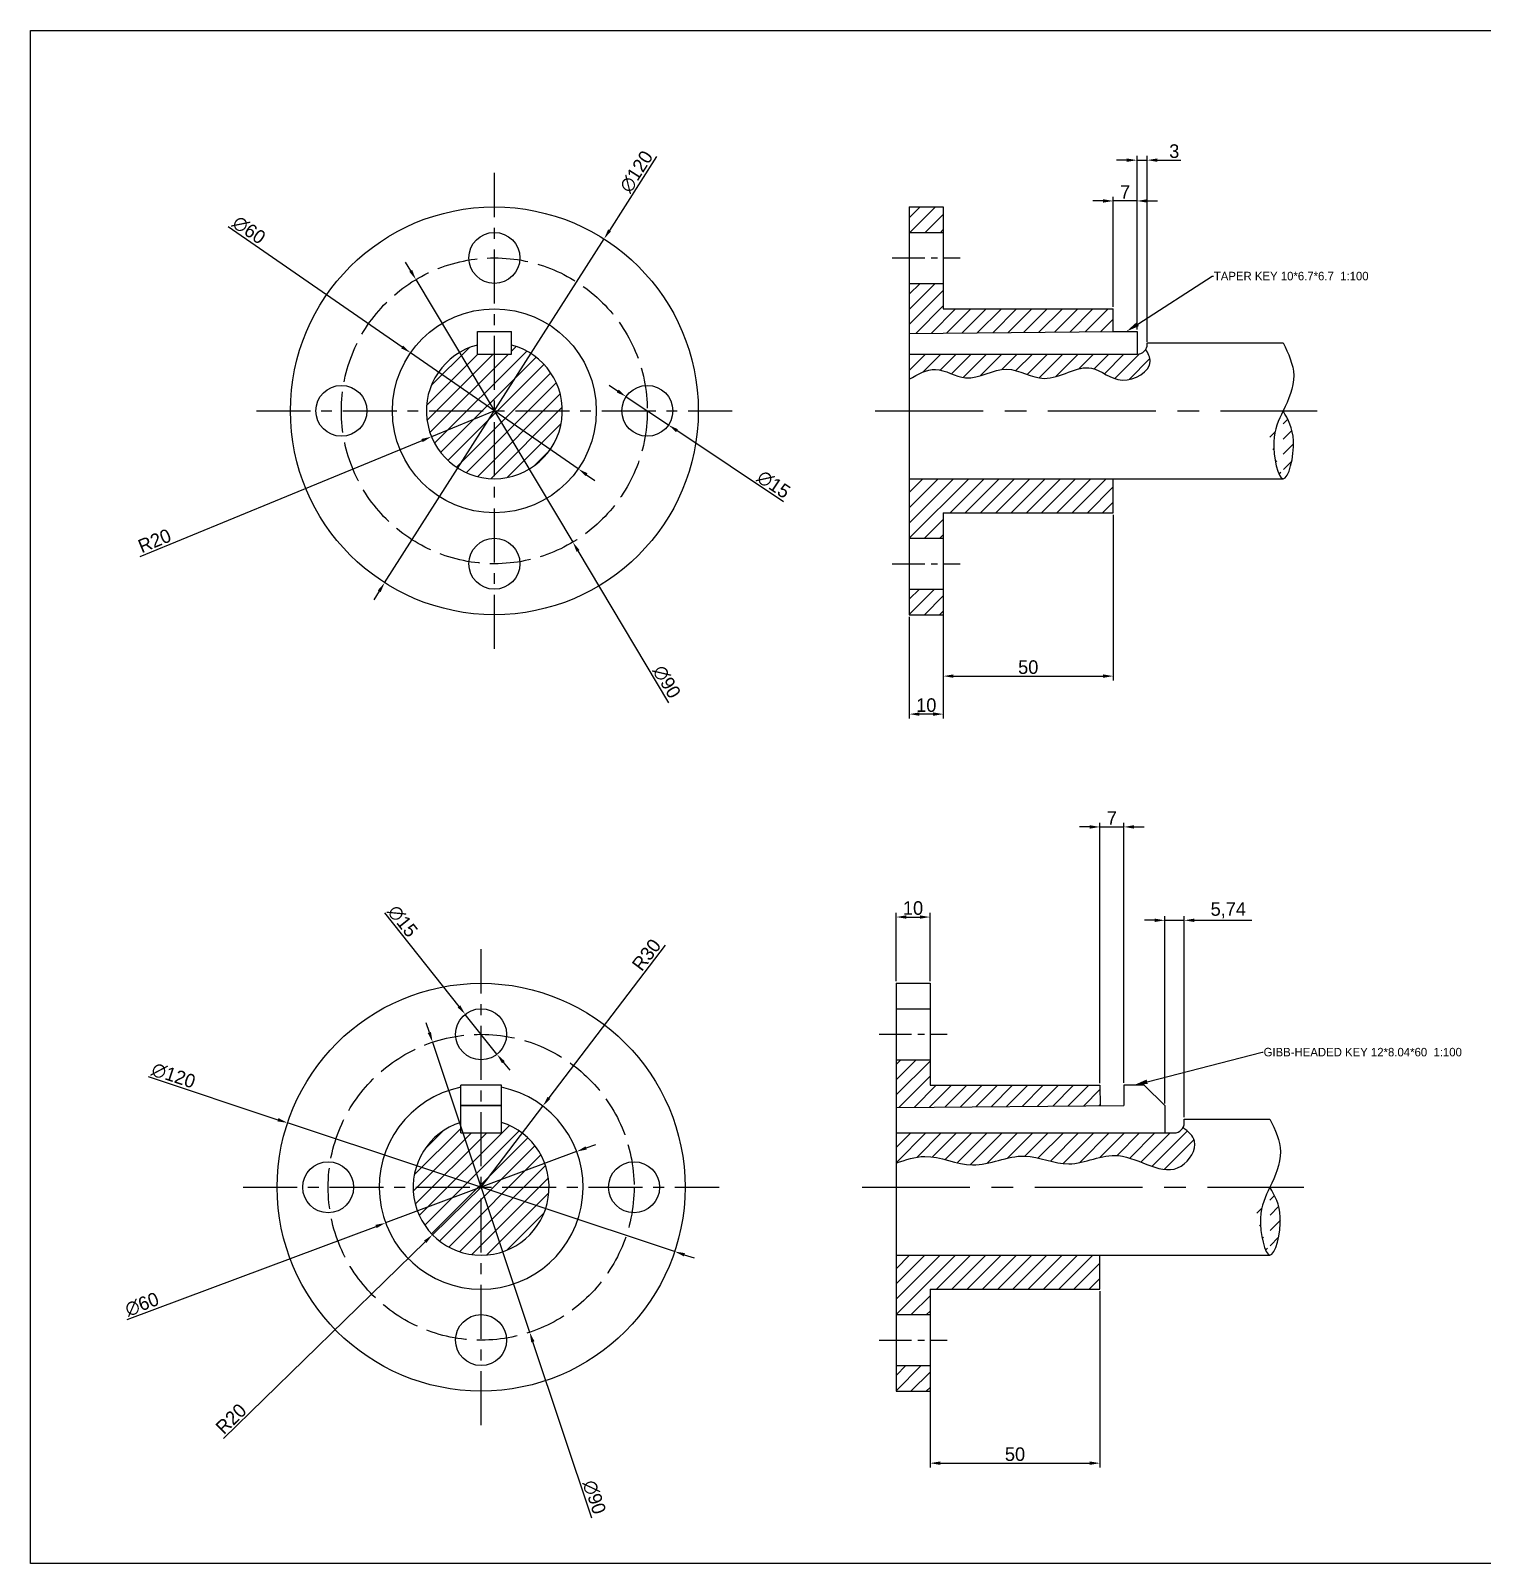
# Model space of a CAD drawing. Header units: millimetres. Extents: x 632 to 3908, y 549 to 1179.
# Drawn here: x 3002.4 to 3429.5, y 657.9 to 1108.9 of the extents above; entities that cross this region are included whole.
import ezdxf
from ezdxf import colors
from ezdxf.entities.mleader import LeaderData, LeaderLine
from ezdxf.math import Vec2, Vec3

# ---------------------------------------------------------------- set-up
doc = ezdxf.new("R2010")
doc.units = ezdxf.units.MM
doc.linetypes.add('ACAD_ISO02W100', pattern=[15, 12, -3])
doc.linetypes.add('CENTER', pattern=[50.800000000000004, 31.75, -6.35, 6.35, -6.35])
doc.dimstyles.new('ISO-25', dxfattribs={"dimtxt": 4, "dimasz": 3, "dimexe": 1.25, "dimexo": 0.625, "dimtad": 1, "dimtxsty": 'Standard', "dimcen": 2.5, "dimclrd": 3, "dimclre": 3, "dimclrt": 3, "dimadec": 0, "dimazin": 0, "dimtfac": 1, "dimtmove": 0, "dimatfit": 3, "dimfxl": 1, "dimarcsym": 0})
pattern_1 = [(45, (1112.37875370574, 948.3296038829812), (-2.245064030267288, 2.245064030267288), [])]

# ---------------------------------------------------------------- blocks, each defined once
blk = doc.blocks.new('*D36')
at = {"color": 3, "lineweight": -2, "transparency": 16777216}
for p, q in [((3324.85662567395, 1070.769645978444), (3321.85662567395, 1070.769645978444)), ((3327.85662567395, 1020.962285291853), (3327.85662567395, 1072.019645978444)), ((3327.85662567395, 1070.769645978444), (3330.85662567395, 1070.769645978444)), ((3330.85662567395, 1017.302285291853), (3330.85662567395, 1072.019645978444)), ((3333.85662567395, 1070.769645978444), (3340.773292340617, 1070.769645978444))]:
    blk.add_line(p, q, dxfattribs=at)
at = {"color": 3, "transparency": 16777216}
for points in [[(3324.85662567395, 1071.269645978444), (3324.85662567395, 1070.269645978444), (3327.85662567395, 1070.769645978444)], [(3333.85662567395, 1071.269645978444), (3333.85662567395, 1070.269645978444), (3330.85662567395, 1070.769645978444)]]:
    blk.add_solid(points, dxfattribs=at)
at = {"layer": 'Defpoints', "color": 0, "transparency": 16777216}
for p in [(3330.85662567395, 1070.769645978444), (3327.85662567395, 1020.337285291853), (3330.85662567395, 1016.677285291853)]:
    blk.add_point(p, dxfattribs=at)
at = {"color": 3, "transparency": 16777216, "insert": (3338.814959007284, 1073.394645978444), "char_height": 4, "attachment_point": 5}
blk.add_mtext('3', dxfattribs=at)
blk = doc.blocks.new('*D7')
at = {"color": 3, "lineweight": -2, "transparency": 16777216}
for p, q in [((3106.430172210792, 849.3400248445236), (3128.348242736974, 821.7745853030001)), ((3139.55085446828, 807.6855296072622), (3130.215344692191, 819.4264093537105)), ((3141.417956423498, 805.3373536579725), (3143.285058378715, 802.989177708683))]:
    blk.add_line(p, q, dxfattribs=at)
at = {"color": 3, "transparency": 16777216}
for points in [[(3128.739605395189, 822.0857689622032), (3127.956880078759, 821.4634016437972), (3130.215344692191, 819.4264093537105)], [(3141.809319081713, 805.6485373171756), (3141.026593765283, 805.0261699987695), (3139.55085446828, 807.6855296072622)]]:
    blk.add_solid(points, dxfattribs=at)
at = {"layer": 'Defpoints', "color": 0, "transparency": 16777216}
for p in [(3130.215344692191, 819.4264093537105), (3139.55085446828, 807.6855296072622)]:
    blk.add_point(p, dxfattribs=at)
at = {"color": 3, "transparency": 16777216, "insert": (3111.778186559652, 846.831817589231), "char_height": 4, "attachment_point": 5, "rotation": 308.48921544445074}
blk.add_mtext('∅15', dxfattribs=at)
blk = doc.blocks.new('*D39')
at = {"color": 3, "lineweight": -2, "transparency": 16777216}
for p, q in [((3336.019941032167, 793.2009694804863), (3336.019941032167, 848.3465766310135)), ((3341.762809866841, 789.1809694804862), (3341.762809866841, 848.3465766310135)), ((3333.019941032167, 847.0965766310135), (3330.019941032167, 847.0965766310135)), ((3336.019941032167, 847.0965766310135), (3341.762809866841, 847.0965766310135)), ((3344.762809866841, 847.0965766310135), (3361.679476533507, 847.0965766310135))]:
    blk.add_line(p, q, dxfattribs=at)
at = {"color": 3, "transparency": 16777216}
for points in [[(3333.019941032167, 847.5965766310135), (3333.019941032167, 846.5965766310135), (3336.019941032167, 847.0965766310135)], [(3344.762809866841, 847.5965766310135), (3344.762809866841, 846.5965766310135), (3341.762809866841, 847.0965766310135)]]:
    blk.add_solid(points, dxfattribs=at)
at = {"layer": 'Defpoints', "color": 0, "transparency": 16777216}
for p in [(3341.762809866841, 847.0965766310135), (3336.019941032167, 792.5759694804863), (3341.762809866841, 788.5559694804862)]:
    blk.add_point(p, dxfattribs=at)
at = {"color": 3, "transparency": 16777216, "insert": (3354.721143200174, 850.0549099643468), "char_height": 4, "attachment_point": 5}
blk.add_mtext('5,74', dxfattribs=at)
blk = doc.blocks.new('*D148')
at = {"color": 3, "lineweight": -2, "transparency": 16777216}
for p, q in [((3266.95984383192, 737.9309694804863), (3266.95984383192, 686.108376971214)), ((3316.95984383192, 737.9309694804863), (3316.95984383192, 686.108376971214)), ((3269.95984383192, 687.358376971214), (3313.95984383192, 687.358376971214))]:
    blk.add_line(p, q, dxfattribs=at)
at = {"color": 3, "transparency": 16777216}
for points in [[(3269.95984383192, 687.858376971214), (3269.95984383192, 686.858376971214), (3266.95984383192, 687.358376971214)], [(3313.95984383192, 687.858376971214), (3313.95984383192, 686.858376971214), (3316.95984383192, 687.358376971214)]]:
    blk.add_solid(points, dxfattribs=at)
at = {"layer": 'Defpoints', "color": 0, "transparency": 16777216}
for p in [(3266.95984383192, 738.5559694804863), (3316.95984383192, 738.5559694804863), (3316.95984383192, 687.358376971214)]:
    blk.add_point(p, dxfattribs=at)
at = {"color": 3, "transparency": 16777216, "insert": (3291.95984383192, 689.983376971214), "char_height": 4, "attachment_point": 5}
blk.add_mtext('50', dxfattribs=at)
blk = doc.blocks.new('*D149')
at = {"color": 3, "lineweight": -2, "transparency": 16777216}
for p, q in [((3256.95984383192, 829.1809694804863), (3256.95984383192, 849.3082370220645)), ((3259.95984383192, 848.0582370220645), (3263.95984383192, 848.0582370220645)), ((3266.95984383192, 829.1809694804863), (3266.95984383192, 849.3082370220645))]:
    blk.add_line(p, q, dxfattribs=at)
at = {"color": 3, "transparency": 16777216}
for points in [[(3259.95984383192, 848.5582370220645), (3259.95984383192, 847.5582370220645), (3256.95984383192, 848.0582370220645)], [(3263.95984383192, 848.5582370220645), (3263.95984383192, 847.5582370220645), (3266.95984383192, 848.0582370220645)]]:
    blk.add_solid(points, dxfattribs=at)
at = {"layer": 'Defpoints', "color": 0, "transparency": 16777216}
for p in [(3266.95984383192, 848.0582370220645), (3256.95984383192, 828.5559694804863), (3266.95984383192, 828.5559694804863)]:
    blk.add_point(p, dxfattribs=at)
at = {"color": 3, "transparency": 16777216, "insert": (3261.95984383192, 850.6832370220645), "char_height": 4, "attachment_point": 5}
blk.add_mtext('10', dxfattribs=at)
blk = doc.blocks.new('*D150')
at = {"color": 3, "lineweight": -2, "transparency": 16777216}
for p, q in [((3316.95984383192, 799.1809694804863), (3316.95984383192, 875.8229561988846)), ((3323.95984383192, 799.2288390295415), (3323.95984383192, 875.8229561988846)), ((3313.95984383192, 874.5729561988846), (3310.95984383192, 874.5729561988846)), ((3316.95984383192, 874.5729561988846), (3323.95984383192, 874.5729561988846)), ((3326.95984383192, 874.5729561988846), (3329.95984383192, 874.5729561988846))]:
    blk.add_line(p, q, dxfattribs=at)
at = {"color": 3, "transparency": 16777216}
for points in [[(3313.95984383192, 875.0729561988846), (3313.95984383192, 874.0729561988846), (3316.95984383192, 874.5729561988846)], [(3326.95984383192, 875.0729561988846), (3326.95984383192, 874.0729561988846), (3323.95984383192, 874.5729561988846)]]:
    blk.add_solid(points, dxfattribs=at)
at = {"layer": 'Defpoints', "color": 0, "transparency": 16777216}
for p in [(3323.95984383192, 874.5729561988846), (3316.95984383192, 798.5559694804863), (3323.95984383192, 798.6038390295415)]:
    blk.add_point(p, dxfattribs=at)
at = {"color": 3, "transparency": 16777216, "insert": (3320.45984383192, 877.1979561988846), "char_height": 4, "attachment_point": 5}
blk.add_mtext('7', dxfattribs=at)
blk = doc.blocks.new('*D159')
at = {"color": 3, "lineweight": -2, "transparency": 16777216}
for p, q in [((3270.85662567395, 966.3822852918529), (3270.85662567395, 917.697809224217)), ((3320.85662567395, 966.3822852918529), (3320.85662567395, 917.697809224217)), ((3273.85662567395, 918.947809224217), (3317.85662567395, 918.947809224217))]:
    blk.add_line(p, q, dxfattribs=at)
at = {"color": 3, "transparency": 16777216}
for points in [[(3273.85662567395, 919.447809224217), (3273.85662567395, 918.447809224217), (3270.85662567395, 918.947809224217)], [(3317.85662567395, 919.447809224217), (3317.85662567395, 918.447809224217), (3320.85662567395, 918.947809224217)]]:
    blk.add_solid(points, dxfattribs=at)
at = {"layer": 'Defpoints', "color": 0, "transparency": 16777216}
for p in [(3270.85662567395, 967.0072852918529), (3320.85662567395, 967.0072852918529), (3320.85662567395, 918.947809224217)]:
    blk.add_point(p, dxfattribs=at)
at = {"color": 3, "transparency": 16777216, "insert": (3295.85662567395, 921.572809224217), "char_height": 4, "attachment_point": 5}
blk.add_mtext('50', dxfattribs=at)
blk = doc.blocks.new('*D160')
at = {"color": 3, "lineweight": -2, "transparency": 16777216}
for p, q in [((3320.85662567395, 1027.632285291853), (3320.85662567395, 1060.016486998838)), ((3327.85662567395, 1020.962285291853), (3327.85662567395, 1060.016486998838)), ((3317.85662567395, 1058.766486998838), (3314.85662567395, 1058.766486998838)), ((3327.85662567395, 1058.766486998838), (3320.85662567395, 1058.766486998838)), ((3330.85662567395, 1058.766486998838), (3333.85662567395, 1058.766486998838))]:
    blk.add_line(p, q, dxfattribs=at)
at = {"color": 3, "transparency": 16777216}
for points in [[(3317.85662567395, 1059.266486998838), (3317.85662567395, 1058.266486998838), (3320.85662567395, 1058.766486998838)], [(3330.85662567395, 1059.266486998838), (3330.85662567395, 1058.266486998838), (3327.85662567395, 1058.766486998838)]]:
    blk.add_solid(points, dxfattribs=at)
at = {"layer": 'Defpoints', "color": 0, "transparency": 16777216}
for p in [(3320.85662567395, 1058.766486998838), (3320.85662567395, 1027.007285291853), (3327.85662567395, 1020.337285291853)]:
    blk.add_point(p, dxfattribs=at)
at = {"color": 3, "transparency": 16777216, "insert": (3324.35662567395, 1061.391486998838), "char_height": 4, "attachment_point": 5}
blk.add_mtext('7', dxfattribs=at)
blk = doc.blocks.new('*D161')
at = {"color": 3, "lineweight": -2, "transparency": 16777216}
for p, q in [((3260.85662567395, 936.3822852918529), (3260.85662567395, 906.516704588279)), ((3270.85662567395, 936.3822852918529), (3270.85662567395, 906.516704588279)), ((3267.85662567395, 907.766704588279), (3263.85662567395, 907.766704588279))]:
    blk.add_line(p, q, dxfattribs=at)
at = {"color": 3, "transparency": 16777216}
for points in [[(3263.85662567395, 908.266704588279), (3263.85662567395, 907.266704588279), (3260.85662567395, 907.766704588279)], [(3267.85662567395, 908.266704588279), (3267.85662567395, 907.266704588279), (3270.85662567395, 907.766704588279)]]:
    blk.add_solid(points, dxfattribs=at)
at = {"layer": 'Defpoints', "color": 0, "transparency": 16777216}
for p in [(3260.85662567395, 937.0072852918529), (3270.85662567395, 937.0072852918529), (3260.85662567395, 907.766704588279)]:
    blk.add_point(p, dxfattribs=at)
at = {"color": 3, "transparency": 16777216, "insert": (3265.85662567395, 910.391704588279), "char_height": 4, "attachment_point": 5}
blk.add_mtext('10', dxfattribs=at)
blk = doc.blocks.new('*D162')
at = {"color": 3, "lineweight": -2, "transparency": 16777216}
for p, q in [((3189.035479206756, 839.8229317581486), (3154.84839072212, 794.8311887872737)), ((3134.883099580236, 768.5559694804863), (3153.033364254676, 792.4425324866568))]:
    blk.add_line(p, q, dxfattribs=at)
at = {"color": 3, "transparency": 16777216}
blk.add_solid([(3154.450281338683, 795.1336931985143), (3155.246500105556, 794.528684376033), (3153.033364254676, 792.4425324866568)], dxfattribs=at)
at = {"layer": 'Defpoints', "color": 0, "transparency": 16777216}
for p in [(3153.033364254676, 792.4425324866568), (3134.883099580236, 768.5559694804863)]:
    blk.add_point(p, dxfattribs=at)
at = {"color": 3, "transparency": 16777216, "insert": (3183.542230317258, 836.9323493535055), "char_height": 4, "attachment_point": 5, "rotation": 52.7705232632035}
blk.add_mtext('R30', dxfattribs=at)
blk = doc.blocks.new('*D163')
at = {"color": 3, "lineweight": -2, "transparency": 16777216}
for p, q in [((3134.883099580235, 768.5559694804863), (3120.572290146577, 754.5845438784395)), ((3059.126443469827, 694.5958982760553), (3118.425668731528, 752.4888300381326))]:
    blk.add_line(p, q, dxfattribs=at)
at = {"color": 3, "transparency": 16777216}
blk.add_solid([(3118.076383091477, 752.846600273974), (3118.774954371579, 752.131059802291), (3120.572290146577, 754.5845438784395)], dxfattribs=at)
at = {"layer": 'Defpoints', "color": 0, "transparency": 16777216}
for p in [(3134.883099580235, 768.5559694804863), (3120.572290146577, 754.5845438784395)]:
    blk.add_point(p, dxfattribs=at)
at = {"color": 3, "transparency": 16777216, "insert": (3061.317609012775, 700.403655464798), "char_height": 4, "attachment_point": 5, "rotation": 44.3124896994066}
blk.add_mtext('R20', dxfattribs=at)
blk = doc.blocks.new('*D164')
at = {"color": 3, "lineweight": -2, "transparency": 16777216}
for p, q in [((3119.651990180355, 814.0753423501651), (3118.700045842862, 816.92030315452)), ((3120.603934517847, 811.2303815458101), (3149.162264642622, 725.881557415162)), ((3167.462438155016, 671.1900441563173), (3150.114208980115, 723.036596610807))]:
    blk.add_line(p, q, dxfattribs=at)
at = {"color": 3, "transparency": 16777216}
for points in [[(3120.126150314414, 814.2339997397471), (3119.177830046296, 813.9166849605831), (3120.603934517847, 811.2303815458101)], [(3150.588369114174, 723.195254000389), (3149.640048846056, 722.8779392212248), (3149.162264642622, 725.881557415162)]]:
    blk.add_solid(points, dxfattribs=at)
at = {"layer": 'Defpoints', "color": 0, "transparency": 16777216}
for p in [(3120.603934517847, 811.2303815458101), (3149.162264642622, 725.881557415162)]:
    blk.add_point(p, dxfattribs=at)
at = {"color": 3, "transparency": 16777216, "insert": (3168.166883226028, 677.3572969597885), "char_height": 4, "attachment_point": 5, "rotation": 288.50061159753295}
blk.add_mtext('∅90', dxfattribs=at)
blk = doc.blocks.new('*D165')
at = {"color": 3, "lineweight": -2, "transparency": 16777216}
for p, q in [((3036.937264178089, 801.099029036447), (3075.096751137329, 788.4203229777282)), ((3191.822479049668, 749.6375375783509), (3077.943720110801, 787.4744013826214)), ((3194.66944802314, 748.6916159832441), (3197.516416996612, 747.7456943881374))]:
    blk.add_line(p, q, dxfattribs=at)
at = {"color": 3, "transparency": 16777216}
for points in [[(3075.254404736514, 788.8948178066404), (3074.939097538145, 787.9458281488163), (3077.943720110801, 787.4744013826214)], [(3194.827101622325, 749.1661108121563), (3194.511794423956, 748.2171211543322), (3191.822479049668, 749.6375375783509)]]:
    blk.add_solid(points, dxfattribs=at)
at = {"layer": 'Defpoints', "color": 0, "transparency": 16777216}
for p in [(3077.943720110801, 787.4744013826214), (3191.822479049668, 749.6375375783509)]:
    blk.add_point(p, dxfattribs=at)
at = {"color": 3, "transparency": 16777216, "insert": (3044.368331942832, 801.3961142995845), "char_height": 4, "attachment_point": 5, "rotation": 341.6206399303256}
blk.add_mtext('∅120', dxfattribs=at)
blk = doc.blocks.new('*D166')
at = {"color": 3, "lineweight": -2, "transparency": 16777216}
for p, q in [((3114.164671818196, 1038.215190554652), (3112.626221217942, 1040.790684633576)), ((3115.703122418451, 1035.639696475726), (3161.856640426081, 958.3748741079796)), ((3190.101236977754, 911.0910736606774), (3163.395091026335, 955.7993800290548))]:
    blk.add_line(p, q, dxfattribs=at)
at = {"color": 3, "transparency": 16777216}
for points in [[(3114.593920831351, 1038.471598988027), (3113.735422805043, 1037.958782121276), (3115.703122418451, 1035.639696475726)], [(3163.824340039489, 956.0557884624303), (3162.965842013181, 955.542971595679), (3161.856640426081, 958.3748741079796)]]:
    blk.add_solid(points, dxfattribs=at)
at = {"layer": 'Defpoints', "color": 0, "transparency": 16777216}
for p in [(3115.703122418451, 1035.639696475726), (3161.856640426081, 958.3748741079796)]:
    blk.add_point(p, dxfattribs=at)
at = {"color": 3, "transparency": 16777216, "insert": (3189.470199421336, 917.266269333884), "char_height": 4, "attachment_point": 5, "rotation": 300.8516426487151}
blk.add_mtext('∅90', dxfattribs=at)
blk = doc.blocks.new('*D167')
at = {"color": 3, "lineweight": -2, "transparency": 16777216}
for p, q in [((3175.048733058276, 1002.839698878524), (3172.554119239992, 1004.50610276043)), ((3177.543346876559, 1001.173294996618), (3190.016415967973, 992.8412755870877)), ((3223.876564982217, 970.2226709174131), (3192.511029786257, 991.1748717051817))]:
    blk.add_line(p, q, dxfattribs=at)
at = {"color": 3, "transparency": 16777216}
for points in [[(3175.326467038593, 1003.255467848238), (3174.770999077958, 1002.42392990881), (3177.543346876559, 1001.173294996618)], [(3192.788763766574, 991.5906406748957), (3192.233295805939, 990.7591027354681), (3190.016415967973, 992.8412755870877)]]:
    blk.add_solid(points, dxfattribs=at)
at = {"layer": 'Defpoints', "color": 0, "transparency": 16777216}
for p in [(3177.543346876559, 1001.173294996618), (3190.016415967973, 992.8412755870877)]:
    blk.add_point(p, dxfattribs=at)
at = {"color": 3, "transparency": 16777216, "insert": (3220.934446782747, 975.3448093001057), "char_height": 4, "attachment_point": 5, "rotation": 326.25704720308175}
blk.add_mtext('∅15', dxfattribs=at)
blk = doc.blocks.new('*D168')
at = {"color": 3, "lineweight": -2, "transparency": 16777216}
for p, q in [((3186.526321091324, 1071.829973005541), (3172.669698439994, 1050.115479598428)), ((3106.503865214905, 946.4280526189241), (3171.055897629626, 1047.586517964781)), ((3104.890064404537, 943.8990909852773), (3103.276263594169, 941.370129351631))]:
    blk.add_line(p, q, dxfattribs=at)
at = {"color": 3, "transparency": 16777216}
for points in [[(3172.248204834386, 1050.384446400155), (3173.091192045602, 1049.846512796699), (3171.055897629626, 1047.586517964781)], [(3104.468570798929, 944.1680577870052), (3105.311558010145, 943.6301241835492), (3106.503865214905, 946.4280526189241)]]:
    blk.add_solid(points, dxfattribs=at)
at = {"layer": 'Defpoints', "color": 0, "transparency": 16777216}
for p in [(3171.055897629626, 1047.586517964781), (3106.503865214905, 946.4280526189241)]:
    blk.add_point(p, dxfattribs=at)
at = {"color": 3, "transparency": 16777216, "insert": (3180.570358337835, 1067.376262703239), "char_height": 4, "attachment_point": 5, "rotation": 57.45691923385623}
blk.add_mtext('∅120', dxfattribs=at)
blk = doc.blocks.new('*D169')
at = {"color": 3, "lineweight": -2, "transparency": 16777216}
for p, q in [((3060.454032896829, 1051.247178220789), (3111.649858266581, 1015.794564061594)), ((3163.443538836525, 979.9279409557246), (3114.116224008007, 1014.086629627981)), ((3165.909904577951, 978.2200065221118), (3168.376270319377, 976.5120720884988))]:
    blk.add_line(p, q, dxfattribs=at)
at = {"color": 3, "transparency": 16777216}
for points in [[(3111.934514005517, 1016.205625018498), (3111.365202527645, 1015.383503104689), (3114.116224008007, 1014.086629627981)], [(3166.194560316887, 978.6310674790161), (3165.625248839016, 977.8089455652071), (3163.443538836525, 979.9279409557246)]]:
    blk.add_solid(points, dxfattribs=at)
at = {"layer": 'Defpoints', "color": 0, "transparency": 16777216}
for p in [(3114.116224008007, 1014.086629627981), (3163.443538836525, 979.9279409557246)]:
    blk.add_point(p, dxfattribs=at)
at = {"color": 3, "transparency": 16777216, "insert": (3066.572911291413, 1050.202871181512), "char_height": 4, "attachment_point": 5, "rotation": 325.29777304328525}
blk.add_mtext('∅60', dxfattribs=at)
blk = doc.blocks.new('*D170')
at = {"color": 3, "lineweight": -2, "transparency": 16777216}
for p, q in [((3165.796134936562, 780.1051791962425), (3168.606410878047, 781.1551073522203)), ((3162.985858995078, 779.0552510402647), (3106.780340165394, 758.0566879207083)), ((3030.755201608852, 729.6534509451706), (3103.97006422391, 757.0067597647303))]:
    blk.add_line(p, q, dxfattribs=at)
at = {"color": 3, "transparency": 16777216}
for points in [[(3165.621146910566, 780.5735585198231), (3165.971122962559, 779.6367998726616), (3162.985858995078, 779.0552510402647)], [(3103.795076197913, 757.4751390883109), (3104.145052249906, 756.5383804411495), (3106.780340165394, 758.0566879207083)]]:
    blk.add_solid(points, dxfattribs=at)
at = {"layer": 'Defpoints', "color": 0, "transparency": 16777216}
for p in [(3162.985858995078, 779.0552510402647), (3106.780340165394, 758.0566879207083)]:
    blk.add_point(p, dxfattribs=at)
at = {"color": 3, "transparency": 16777216, "insert": (3035.105781862653, 734.0810576864275), "char_height": 4, "attachment_point": 5, "rotation": 20.485850355034138}
blk.add_mtext('∅60', dxfattribs=at)
blk = doc.blocks.new('*D171')
at = {"color": 3, "lineweight": -2, "transparency": 16777216}
for p, q in [((3138.779881422266, 997.0072852918531), (3120.281306126137, 989.4044758102622)), ((3034.606163755501, 954.1924784361503), (3117.506519831717, 988.2640543880233))]:
    blk.add_line(p, q, dxfattribs=at)
at = {"color": 3, "transparency": 16777216}
blk.add_solid([(3117.316449594678, 988.7265187704265), (3117.696590068757, 987.80159000562), (3120.281306126137, 989.4044758102622)], dxfattribs=at)
at = {"layer": 'Defpoints', "color": 0, "transparency": 16777216}
for p in [(3138.779881422266, 997.0072852918531), (3120.281306126137, 989.4044758102622)]:
    blk.add_point(p, dxfattribs=at)
at = {"color": 3, "transparency": 16777216, "insert": (3038.811019313079, 958.758706610465), "char_height": 4, "attachment_point": 5, "rotation": 22.342384215209012}
blk.add_mtext('R20', dxfattribs=at)

msp = doc.modelspace()

# ---------------------------------------------------------------- hatches: boundary and pattern name
h = msp.add_hatch()
h.set_pattern_fill('ANSI31', color=3)
h.set_pattern_definition(pattern_1)
h.paths.add_polyline_path([(3270.85662567395, 1057.007285291853), (3260.85662567395, 1057.007285291853), (3260.85662567395, 1049.507285291853), (3270.85662567395, 1049.507285291853)])
h.paths.add_polyline_path([(3320.85662567395, 1027.007285291853), (3270.85662567395, 1027.007285291853), (3270.85662567395, 1034.507285291853), (3260.85662567395, 1034.507285291853), (3260.85662567395, 1019.737285291853), (3320.856963526655, 1020.330285629706)])
edge = h.paths.add_edge_path()
edge.add_spline(control_points=[(3260.85662567395, 1006.302537268119), (3263.412189784682, 1007.803770528498), (3268.814721392014, 1010.97741821948), (3278.410644695116, 1004.178355192502), (3289.271250098844, 1012.046053943842), (3301.326822073744, 1003.331326193331), (3313.592198392043, 1013.126567113234), (3322.657872132991, 1003.33226164503), (3333.504825062035, 1009.576296233352), (3331.111336944766, 1013.937611429005), (3330.442497646711, 1015.156342774697)], knot_values=[0, 0, 0, 0, 8.241665195110775, 17.42310299579745, 29.80483651895978, 41.14239034417086, 55.44147457079379, 65.13220155413876, 75.02567378794772, 78.86247983824187, 78.86247983824187, 78.86247983824187, 78.86247983824187], degree=3, periodic=0)
edge.add_arc((3327.85662567395, 1016.677285291853), 3, 270, 329.53706662371485, ccw=False)
edge.add_line((3327.85662567395, 1013.677285291853), (3320.85662567395, 1013.677285291853))
edge.add_line((3320.85662567395, 1013.677285291853), (3260.85662567395, 1013.677285291853))
edge.add_line((3260.85662567395, 1013.677285291853), (3260.85662567395, 1006.302537268119))
h.paths.add_polyline_path([(3320.85662567395, 977.0072852918529), (3260.85662567395, 977.0072852918529), (3260.85662567395, 959.5072852918529), (3270.85662567395, 959.5072852918529), (3270.85662567395, 967.0072852918529), (3320.85662567395, 967.0072852918529)])
h.paths.add_polyline_path([(3270.85662567395, 944.5072852918529), (3260.85662567395, 944.5072852918529), (3260.85662567395, 937.0072852918529), (3270.85662567395, 937.0072852918529)])
edge = h.paths.add_edge_path()
edge.add_spline(control_points=[(3370.856625673951, 977.0072852918529), (3372.434733782598, 976.9324786067245), (3375.495389716238, 988.8174455932758), (3372.285674094458, 994.4842689498348), (3370.856625673951, 997.0072852918528)], knot_values=[41.69683628942298, 41.69683628942298, 41.69683628942298, 41.69683628942321, 53.3015863074144, 62.61480871737898, 62.61480871737898, 62.61480871737898, 62.61480871737898], degree=3, periodic=0)
edge.add_spline(control_points=[(3370.85662567395, 997.0072852918529), (3369.509815660304, 994.1861422581985), (3366.711948954454, 988.773661863688), (3369.327405675176, 977.0797745454813), (3370.856625673951, 977.0072852918529)], knot_values=[20.93581080595605, 20.93581080595612, 20.93581080595612, 20.93581080595612, 30.45158907786358, 41.69683628942298, 41.69683628942298, 41.69683628942298, 41.69683628942321], degree=3, periodic=0)
h = msp.add_hatch()
h.set_pattern_fill('ANSI31', color=3)
h.set_pattern_definition([(45, (2208.933121103551, 874.448985332504), (-2.245064030267288, 2.245064030267288), [])])
h.paths.add_polyline_path([(3143.779881422266, 1016.37220202289), (3143.779881422266, 1013.677285291853), (3138.779881422266, 1013.677285291853), (3138.779881422266, 997.0072852918529), (3158.779881422266, 997.0072852918529, 0.3419987131196484)])
h.paths.add_polyline_path([(3158.779881422266, 997.0072852918529), (3138.779881422266, 997.0072852918529), (3138.779881422266, 977.0072852918529, 0.4142135623730947)])
h.paths.add_polyline_path([(3138.779881422266, 997.0072852918529), (3118.779881422266, 997.0072852918529, 0.4142135623730946), (3138.779881422266, 977.0072852918529)])
h.paths.add_polyline_path([(3138.779881422266, 1013.677285291853), (3133.779881422266, 1013.677285291853), (3133.779881422266, 1016.37220202289, 0.3419987131196457), (3118.779881422266, 997.0072852918529), (3138.779881422266, 997.0072852918529)])
h = msp.add_hatch()
h.set_pattern_fill('ANSI31', color=3)
h.set_pattern_definition([(45, (2244.274590996059, 420.6055283430514), (-2.245064030267288, 2.245064030267288), [])])
h.paths.add_polyline_path([(3266.95984383192, 798.5559694804863), (3266.95984383192, 806.0559694804863), (3256.95984383192, 806.0559694804863), (3256.95984383192, 792.5759694804862), (3256.964039238631, 791.9759841485302), (3316.95984383192, 792.5759685084412), (3316.95984383192, 798.5559694804863)])
h = msp.add_hatch()
h.set_pattern_fill('ANSI31', color=3)
h.set_pattern_definition([(45, (2132.56585775273, 247.5424705280122), (-2.245064030267288, 2.245064030267288), [])])
h.paths.add_polyline_path([(3140.883099580235, 787.6347535088252), (3140.883099580235, 784.5359694804863), (3134.883099580235, 784.5359694804863), (3134.883099580235, 768.5559694804863), (3154.883099580235, 768.5559694804863, 0.3275382217185392)])
h.paths.add_polyline_path([(3154.883099580235, 768.5559694804863), (3134.883099580235, 768.5559694804863), (3134.883099580235, 748.5559694804863, 0.4142135623730951)])
h.paths.add_polyline_path([(3134.883099580235, 768.5559694804863), (3114.883099580235, 768.5559694804863, 0.414213562373095), (3134.883099580235, 748.5559694804863)])
h.paths.add_polyline_path([(3134.883099580235, 784.5359694804863), (3128.883099580235, 784.5359694804863), (3128.883099580235, 787.6347535088252, 0.3275382217185399), (3114.883099580235, 768.5559694804863), (3134.883099580235, 768.5559694804863)])
h = msp.add_hatch()
h.set_pattern_fill('ANSI31', color=3)
h.set_pattern_definition([(45, (793.200635780272, 723.1679998330044), (-2.245064030267288, 2.245064030267288), [])])
edge = h.paths.add_edge_path()
edge.add_spline(control_points=[(3256.95984383192, 775.6480424725958), (3259.766843355348, 776.6204781480587), (3267.198693771286, 779.1951121723408), (3279.899365700207, 772.4292950540521), (3294.016543475269, 780.2531863698182), (3308.373482396143, 772.9146832829678), (3323.411319551554, 781.9085660689176), (3338.415520090535, 768.7661373387303), (3346.777984008831, 781.7401498195914), (3342.906559464123, 784.9082569310697), (3341.413144754775, 786.1303646349489)], knot_values=[0, 0, 0, 0, 8.667574875527013, 22.94839005358308, 38.54609441467936, 51.70729640694932, 66.51054821934486, 85.21317090137164, 93.56140063200559, 98.80417502737325, 98.80417502737325, 98.80417502737325, 98.80417502737325], degree=3, periodic=0)
edge.add_arc((3338.762809866841, 787.5359694804863), 3, 270, 332.06076117078265, ccw=False)
edge.add_line((3338.762809866841, 784.5359694804863), (3256.95984383192, 784.5359694804863))
edge.add_line((3256.95984383192, 784.5359694804863), (3256.95984383192, 775.6480424725958))
h = msp.add_hatch()
h.set_pattern_fill('ANSI31', color=3)
h.set_pattern_definition(pattern_1)
edge = h.paths.add_edge_path()
edge.add_spline(control_points=[(3366.95984383192, 748.5559694804863), (3368.537951940567, 748.4811627953577), (3371.598607874207, 760.3661297819092), (3368.388892252427, 766.0329531384682), (3366.95984383192, 768.5559694804862)], knot_values=[41.69683628942251, 41.69683628942251, 41.69683628942251, 41.69683628942321, 53.3015863074144, 62.61480871737898, 62.61480871737898, 62.61480871737898, 62.61480871737898], degree=3, periodic=0)
edge.add_spline(control_points=[(3366.95984383192, 768.5559694804863), (3365.613033818273, 765.7348264468319), (3362.815167112423, 760.3223460523214), (3365.430623833145, 748.6284587341152), (3366.95984383192, 748.5559694804863)], knot_values=[20.93581080595605, 20.93581080595609, 20.93581080595609, 20.93581080595609, 30.45158907786358, 41.69683628942251, 41.69683628942251, 41.69683628942251, 41.69683628942321], degree=3, periodic=0)
h.paths.add_polyline_path([(3316.95984383192, 748.5559694804863), (3256.95984383192, 748.5559694804863), (3256.95984383192, 731.0559694804863), (3266.95984383192, 731.0559694804863), (3266.95984383192, 738.5559694804863), (3316.95984383192, 738.5559694804863)])
h.paths.add_polyline_path([(3266.95984383192, 716.0559694804863), (3256.95984383192, 716.0559694804863), (3256.95984383192, 708.5559694804863), (3266.95984383192, 708.5559694804863)])

# ---------------------------------------------------------------- linework, layer by layer
at = {"color": 1, "linetype": 'CENTER', "ltscale": 0.5}
for p, q in [((3138.779881422266, 927.0072852918529), (3138.779881422266, 1067.007285291853)), ((3068.779881422266, 997.0072852918529), (3208.779881422266, 997.0072852918529)), ((3134.883099580235, 698.5559694804863), (3134.883099580235, 838.5559694804863)), ((3064.883099580235, 768.5559694804863), (3204.883099580235, 768.5559694804863))]:
    msp.add_line(p, q, dxfattribs=at)
for p, q in [((3260.85662567395, 1057.007285291853), (3270.85662567395, 1057.007285291853)), ((3260.85662567395, 1057.007285291853), (3260.85662567395, 937.0072852918529)), ((3270.85662567395, 1057.007285291853), (3270.85662567395, 1027.007285291853)), ((3260.85662567395, 1049.507285291853), (3270.85662567395, 1049.507285291853)), ((3260.85662567395, 1034.507285291853), (3270.85662567395, 1034.507285291853)), ((3270.85662567395, 1027.007285291853), (3320.85662567395, 1027.007285291853)), ((3320.856963526655, 1020.330285629706), (3320.85662567395, 1027.007285291853)), ((3133.779881422266, 1013.677285291853), (3133.779881422266, 1020.337285291853)), ((3133.779881422266, 1020.337285291853), (3143.779881422266, 1020.337285291853)), ((3143.779881422266, 1013.677285291853), (3143.779881422266, 1020.337285291853)), ((3260.85662567395, 1020.337285291853), (3260.85662567395, 1019.737285291853)), ((3260.85662567395, 1019.737285291853), (3320.856963526655, 1020.330285629706)), ((3320.856963526655, 1020.330285629706), (3327.85662567395, 1020.337285291853)), ((3327.85662567395, 1020.337285291853), (3327.85662567395, 1013.677285291853)), ((3330.85662567395, 1017.007285291853), (3370.85662567395, 1017.007285291853)), ((3330.85662567395, 1016.677285291853), (3330.85662567395, 1017.007285291853)), ((3133.779881422266, 1013.677285291853), (3143.779881422266, 1013.677285291853)), ((3260.85662567395, 1013.677285291853), (3320.85662567395, 1013.677285291853)), ((3320.85662567395, 1013.677285291853), (3327.85662567395, 1013.677285291853)), ((3260.85662567395, 977.0072852918529), (3370.85662567395, 977.0072852918529)), ((3320.85662567395, 967.0072852918529), (3320.85662567395, 977.0072852918529)), ((3270.85662567395, 967.0072852918529), (3320.85662567395, 967.0072852918529)), ((3270.85662567395, 967.0072852918529), (3270.85662567395, 937.0072852918529)), ((3260.85662567395, 959.5072852918529), (3270.85662567395, 959.5072852918529)), ((3260.85662567395, 944.5072852918529), (3270.85662567395, 944.5072852918529)), ((3260.85662567395, 937.0072852918529), (3270.85662567395, 937.0072852918529)), ((3256.95984383192, 828.5559694804863), (3266.95984383192, 828.5559694804863)), ((3256.95984383192, 828.5559694804863), (3256.95984383192, 708.5559694804863)), ((3266.95984383192, 828.5559694804863), (3266.95984383192, 798.5559694804863)), ((3256.95984383192, 821.0559694804863), (3266.95984383192, 821.0559694804863)), ((3256.95984383192, 806.0559694804863), (3266.95984383192, 806.0559694804863)), ((3140.883099580235, 798.6038390295415), (3128.883099580236, 798.6038390295416)), ((3128.883099580236, 792.5759694804863), (3128.883099580236, 798.6038390295415)), ((3140.883099580235, 792.5759694804863), (3140.883099580235, 798.6038390295415)), ((3266.95984383192, 798.5559694804863), (3316.95984383192, 798.5559694804863)), ((3316.95984383192, 798.5559694804863), (3317.013955190267, 792.513765118173)), ((3323.95984383192, 798.6038390295415), (3323.95984383192, 792.5759694804863)), ((3329.992071483112, 798.6038390295415), (3323.95984383192, 798.6038390295415)), ((3336.019941032167, 792.5759694804863), (3329.992071483112, 798.6038390295415)), ((3128.883099580235, 792.5759694804863), (3140.883099580235, 792.5759694804863)), ((3128.883099580235, 784.5359694804863), (3128.883099580236, 792.5759694804863)), ((3140.883099580235, 792.5759694804863), (3128.883099580236, 792.5759694804863)), ((3140.883099580235, 784.5359694804863), (3140.883099580235, 792.5759694804863)), ((3256.95984383192, 792.5759694804863), (3256.964039238631, 791.9759841485302)), ((3256.964039238631, 791.9759841485302), (3323.95984383192, 792.5759694804863)), ((3336.019941032167, 792.5759694804863), (3336.019941032167, 784.5359694804863)), ((3341.76280986684, 788.5559694804862), (3366.95984383192, 788.5559694804863)), ((3341.762809866841, 787.5359694804863), (3341.762809866841, 788.5559694804862)), ((3128.883099580235, 784.5359694804863), (3140.883099580235, 784.5359694804863)), ((3256.95984383192, 784.5359694804863), (3338.762809866841, 784.5359694804863)), ((3256.95984383192, 748.5559694804863), (3366.95984383192, 748.5559694804863)), ((3316.95984383192, 738.5559694804863), (3316.95984383192, 748.5559694804863)), ((3266.95984383192, 738.5559694804863), (3316.95984383192, 738.5559694804863)), ((3266.95984383192, 738.5559694804863), (3266.95984383192, 708.5559694804863)), ((3256.95984383192, 731.0559694804863), (3266.95984383192, 731.0559694804863)), ((3256.95984383192, 716.0559694804863), (3266.95984383192, 716.0559694804863)), ((3256.95984383192, 708.5559694804863), (3266.95984383192, 708.5559694804863))]:
    msp.add_line(p, q)
at = {"color": 1, "linetype": 'CENTER', "ltscale": 0.3}
for p, q in [((3255.85662567395, 1042.007285291853), (3275.85662567395, 1042.007285291853)), ((3255.85662567395, 952.0072852918529), (3275.85662567395, 952.0072852918529)), ((3251.95984383192, 813.5559694804863), (3271.95984383192, 813.5559694804863)), ((3251.95984383192, 723.5559694804863), (3271.95984383192, 723.5559694804863))]:
    msp.add_line(p, q, dxfattribs=at)
at = {"color": 1, "linetype": 'CENTER'}
for p, q in [((3250.85662567395, 997.0072852918529), (3380.85662567395, 997.0072852918529)), ((3246.95984383192, 768.5559694804863), (3376.95984383192, 768.5559694804863))]:
    msp.add_line(p, q, dxfattribs=at)
msp.add_lwpolyline([(3002.351602874314, 1108.875488648508), (3907.519205372821, 1108.875488648508), (3907.519205372821, 657.8810811251187), (3002.351602874314, 657.8810811251187)], close=True)
for centre, radius in [((3138.779881422266, 997.0072852918529), 60), ((3138.779881422266, 997.0072852918529), 60), ((3138.779881422266, 1042.007285291853), 7.5), ((3138.779881422266, 997.0072852918529), 30), ((3093.779881422266, 997.0072852918529), 7.5), ((3183.779881422266, 997.0072852918529), 7.5), ((3138.779881422266, 952.0072852918529), 7.5), ((3134.883099580235, 768.5559694804863), 60), ((3134.883099580235, 768.5559694804863), 60), ((3134.883099580235, 813.5559694804863), 7.5), ((3089.883099580235, 768.5559694804863), 7.5), ((3179.883099580235, 768.5559694804863), 7.5), ((3134.883099580235, 723.5559694804863), 7.5)]:
    msp.add_circle(centre, radius)
at = {"color": 3, "linetype": 'ACAD_ISO02W100'}
for centre in [(3138.779881422266, 997.0072852918529), (3134.883099580235, 768.5559694804863)]:
    msp.add_circle(centre, 45, dxfattribs=at)
for centre, radius, start, end in [((3138.779881422266, 997.0072852918529), 20, 104.4775121859303, 75.52248781406973), ((3327.85662567395, 1016.677285291853), 3, 270, 0), ((3134.883099580235, 768.5559694804863), 30, 101.5369590328181, 78.46304096718187), ((3134.883099580235, 768.5559694804863), 20, 107.4576031237192, 72.54239687628086), ((3338.762809866841, 787.5359694804863), 3, 270, 0)]:
    msp.add_arc(centre, radius, start, end)
for points in [[(3260.85662567395, 1006.302537268119), (3268.569632853691, 1009.206769599315), (3277.412118921802, 1006.735081871639), (3289.531887926816, 1009.268562541331), (3300.538610693814, 1006.549706040887), (3314.51344974747, 1009.577524256114), (3323.541440014559, 1006.055368495352), (3331.765564723311, 1011.554874438256), (3330.442497646711, 1015.156342774697)], [(3370.85662567395, 1017.007285291853), (3373.948797087392, 1007.428673695463), (3370.85662567395, 997.0072852918529), (3368.082268952809, 987.9049240100774), (3370.856625673951, 977.0072852918529), (3373.900819808051, 988.2056380749179), (3370.856625673951, 997.0072852918528)], [(3256.95984383192, 775.6480424725958), (3265.399314335565, 777.6234391013711), (3279.455292047497, 775.0993208966399), (3294.829007702902, 777.7331865505619), (3307.786858649174, 775.4285527975469), (3322.391893837555, 777.84292877642), (3340.840354986592, 774.7700837723994), (3344.793592442541, 782.1229643815429), (3341.413144754775, 786.1303646349489)], [(3366.95984383192, 788.5559694804863), (3370.052015245361, 778.9773578840959), (3366.95984383192, 768.5559694804863), (3364.185487110779, 759.4536081987108), (3366.959843831921, 748.5559694804863), (3370.00403796602, 759.7543222635513), (3366.95984383192, 768.5559694804862)]]:
    msp.add_spline(points, degree=3)

# ---------------------------------------------------------------- dimensions: what is measured, and where the dimension line sits
for p1, p2, picture, middle in [((3106.503865214905, 946.4280526189241), (3171.055897629626, 1047.586517964781), '*D168', (3182.783199767277, 1065.964186994167)), ((3163.443538836525, 979.9279409557246), (3114.116224008007, 1014.086629627981), '*D169', (3065.078468662002, 1048.044801157765)), ((3115.703122418451, 1035.639696475726), (3161.856640426081, 958.3748741079796), '*D166', (3187.216642102277, 915.9201250586615)), ((3177.543346876559, 1001.173294996618), (3190.016415967973, 992.8412755870877), '*D167', (3219.476343386079, 973.1620222091083)), ((3139.55085446828, 807.6855296072622), (3130.215344692191, 819.4264093537105), '*D7', (3109.723532604023, 845.1981033784153)), ((3120.603934517847, 811.2303815458101), (3149.162264642622, 725.881557415162), '*D164', (3165.677542522218, 676.5243456644828)), ((3191.822479049668, 749.6375375783509), (3077.943720110801, 787.4744013826214), '*D165', (3043.540650547114, 798.9050164477967)), ((3162.985858995078, 779.0552510402647), (3106.780340165394, 758.0566879207083), '*D170', (3036.024468999134, 731.6220662376288))]:
    dim = msp.add_diameter_dim_2p(p1=p1, p2=p2, dimstyle='ISO-25')
    dim.commit()
    dim.dimension.update_dxf_attribs({"geometry": picture, "text_midpoint": middle, "dimtype": 163})
for base, p1, p2, picture, middle in [((3330.85662567395, 1070.769645978444), (3327.85662567395, 1020.337285291853), (3330.85662567395, 1016.677285291853), '*D36', (3338.814959007284, 1073.394645978444)), ((3320.85662567395, 1058.766486998838), (3327.85662567395, 1020.337285291853), (3320.85662567395, 1027.007285291853), '*D160', (3324.35662567395, 1061.391486998838)), ((3320.85662567395, 918.947809224217), (3270.85662567395, 967.0072852918529), (3320.85662567395, 967.0072852918529), '*D159', (3295.85662567395, 921.572809224217)), ((3260.85662567395, 907.766704588279), (3270.85662567395, 937.0072852918529), (3260.85662567395, 937.0072852918529), '*D161', (3265.85662567395, 910.391704588279)), ((3323.95984383192, 874.5729561988846), (3316.95984383192, 798.5559694804863), (3323.95984383192, 798.6038390295415), '*D150', (3320.45984383192, 877.1979561988846)), ((3266.95984383192, 848.0582370220645), (3256.95984383192, 828.5559694804863), (3266.95984383192, 828.5559694804863), '*D149', (3261.95984383192, 850.6832370220645)), ((3341.762809866841, 847.0965766310135), (3336.019941032167, 792.5759694804863), (3341.762809866841, 788.5559694804862), '*D39', (3354.721143200174, 850.0549099643468)), ((3316.95984383192, 687.358376971214), (3266.95984383192, 738.5559694804863), (3316.95984383192, 738.5559694804863), '*D148', (3291.95984383192, 689.983376971214))]:
    dim = msp.add_linear_dim(base=base, p1=p1, p2=p2, dimstyle='ISO-25')
    dim.commit()
    dim.dimension.update_dxf_attribs({"geometry": picture, "text_midpoint": middle})
for center, mpoint, picture, middle in [((3138.779881422266, 997.0072852918531), (3120.281306126137, 989.4044758102622), '*D171', (3039.808888057538, 956.3307686028478)), ((3134.883099580236, 768.5559694804863), (3153.033364254676, 792.4425324866568), '*D162', (3185.632304580297, 835.3442011944919)), ((3134.883099580235, 768.5559694804863), (3120.572290146577, 754.5845438784395), '*D163', (3063.151358623044, 698.5253617266305))]:
    dim = msp.add_radius_dim(center=center, mpoint=mpoint, dimstyle='ISO-25')
    dim.commit()
    dim.dimension.update_dxf_attribs({"geometry": picture, "text_midpoint": middle, "dimtype": 164})

# ---------------------------------------------------------------- leaders
ml = msp.add_multileader_mtext('Standard')
ml.set_content('TAPER KEY 10*6.7*6.7  1:100', color=256)
ml.set_leader_properties()
ml.build(insert=Vec2(0, 0))
ml.multileader.update_dxf_attribs({"text_right_attachment_type": 6, "dogleg_length": 0.36})
ctx = ml.context
ctx.base_point, ctx.char_height, ctx.landing_gap_size, ctx.plane_origin = Vec3(3350.369103916458, 1036.665556116919), 2.5, 0.09, Vec3(3324.697518067917, 1020.334126184247)
ctx.right_attachment = 6
notes = []
notes.append((ctx, [(0, (1, 1, 0), (3350.009103916458, 1036.665556116919), (1, 0), 0.36, [(0, [(3324.697518067917, 1020.334126184247)], 0, [])])]))
ctx.mtext.insert, ctx.mtext.flow_direction = Vec3(3350.459103916458, 1037.915556116919), 5
ml = msp.add_multileader_mtext('Standard')
ml.set_content('GIBB-HEADED KEY 12*8.04*60  1:100', color=256)
ml.set_leader_properties()
ml.build(insert=Vec2(0, 0))
ml.multileader.update_dxf_attribs({"text_right_attachment_type": 6, "dogleg_length": 0.36})
ctx = ml.context
ctx.base_point, ctx.char_height, ctx.landing_gap_size, ctx.plane_origin = Vec3(3365.008426111704, 808.3090159496833), 2.5, 0.09, Vec3(3326.975957657516, 798.6038390295415)
ctx.right_attachment = 6
notes.append((ctx, [(0, (1, 1, 0), (3364.648426111704, 808.3090159496833), (1, 0), 0.36, [(0, [(3326.975957657516, 798.6038390295415)], 0, [])])]))
ctx.mtext.insert, ctx.mtext.flow_direction = Vec3(3365.098426111704, 809.5590159496833), 5
for ctx, leaders in notes:
    for number, flags, end, landing, length, lines in leaders:
        leader = LeaderData()
        leader.index, (leader.has_last_leader_line, leader.has_dogleg_vector, leader.attachment_direction) = number, flags
        leader.last_leader_point, leader.dogleg_vector, leader.dogleg_length = Vec3(end), Vec3(landing), length
        for number, points, colour, breaks in lines:
            line = LeaderLine()
            line.index, line.vertices, line.color, line.breaks = number, Vec3.list(points), colors.encode_raw_color(colour), breaks
            leader.lines.append(line)
        ctx.leaders.append(leader)

doc.saveas('drawing.dxf')
